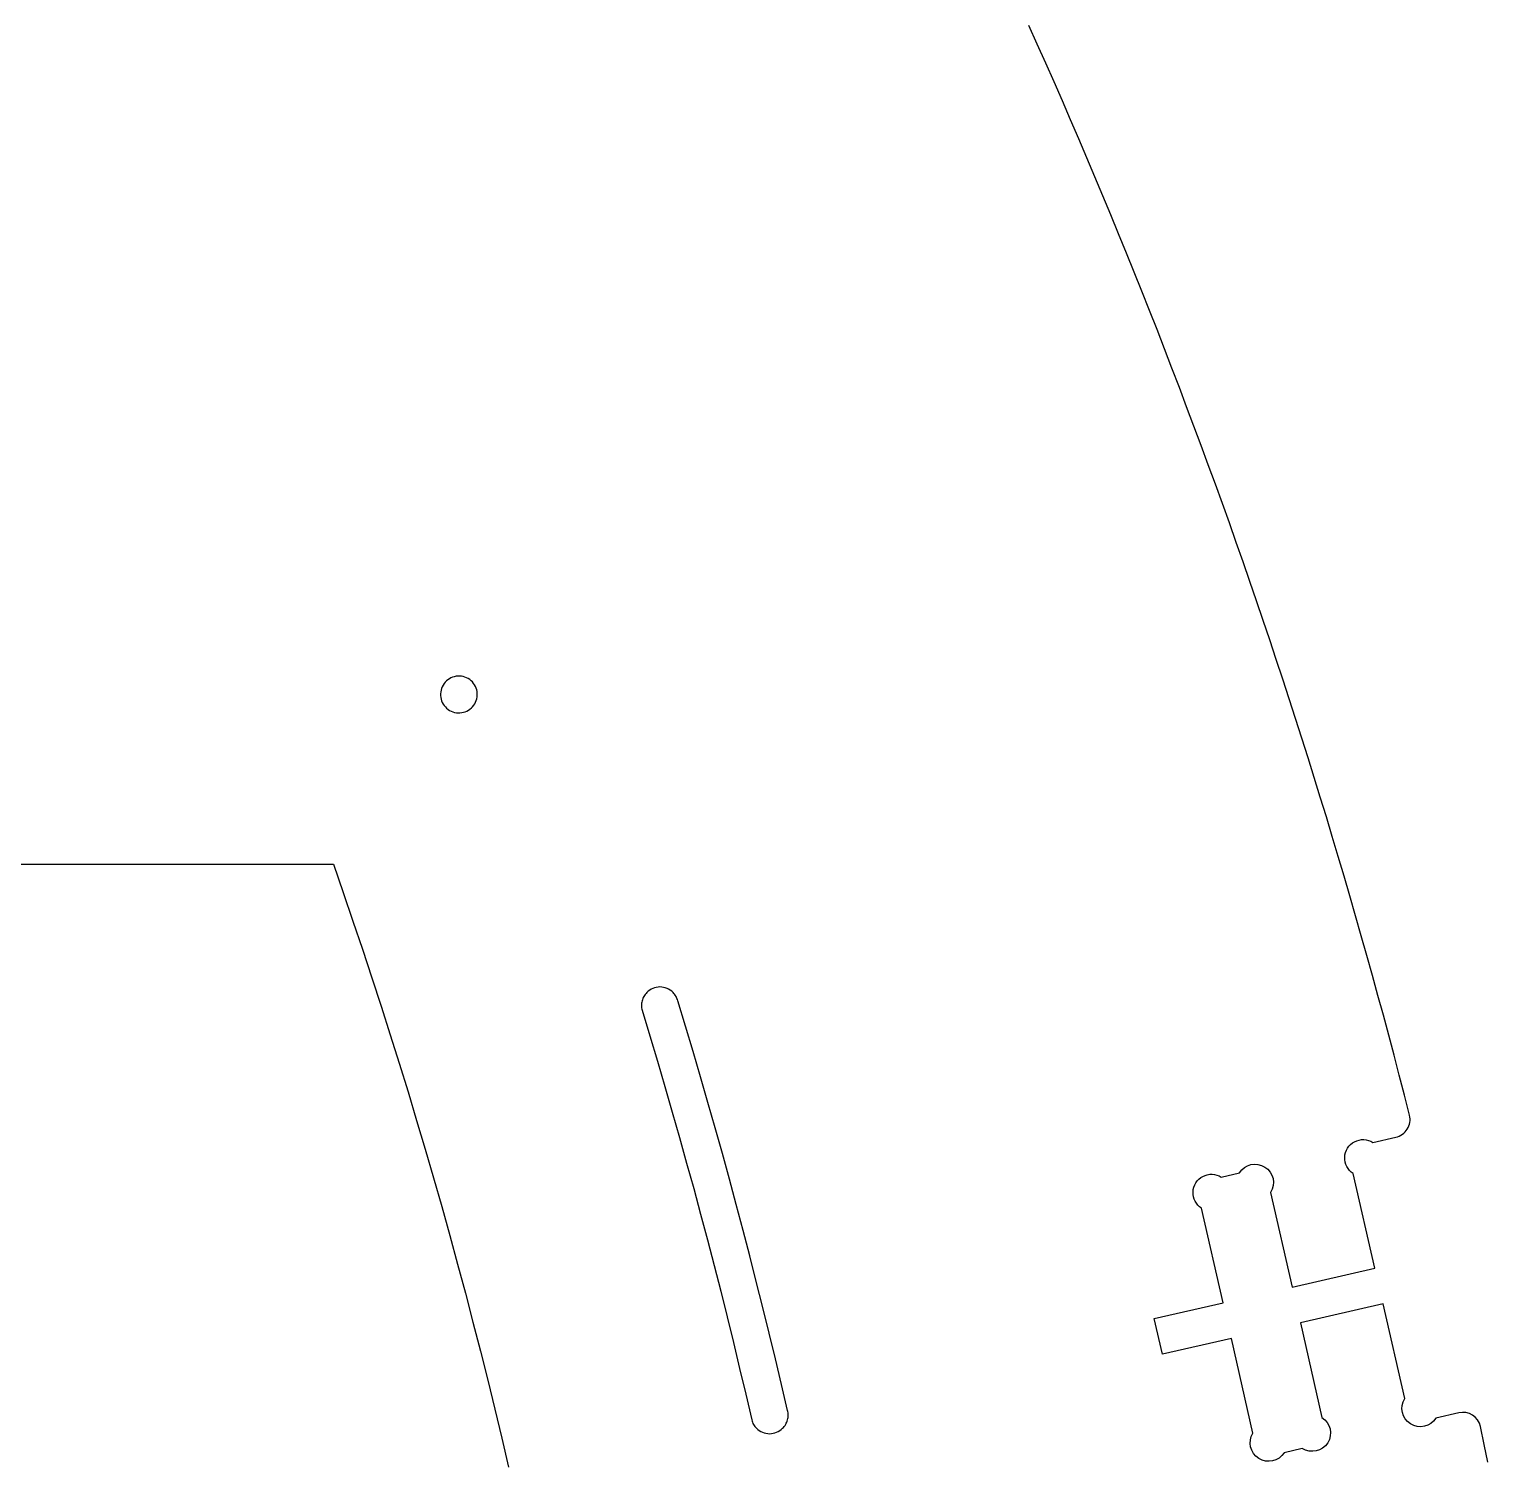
# Model space of a CAD drawing. Extents: x 2 to 157, y -41 to 47.
# Drawn here: x 83.09 to 93.41, y 9.67 to 19.8 of the extents above; entities that cross this region are included whole.
import ezdxf

# ---------------------------------------------------------------- set-up
doc = ezdxf.new("R2010")
doc.units = 0
doc.layers.add('CENTER_DOOR_OPTION', color=30, linetype='CONTINUOUS')
doc.layers.add('SOLID_ENDWALL', color=18, linetype='CONTINUOUS')

msp = doc.modelspace()

# ---------------------------------------------------------------- linework, layer by layer
at = {"layer": 'CENTER_DOOR_OPTION'}
msp.add_lwpolyline([(93.408, 9.665), (93.383, 9.791), (93.357, 9.917, 0.414211), (93.202, 10.014), (93.04, 9.977, -1), (92.82, 10.115), (92.667, 10.784), (92.082, 10.651), (92.235, 9.982, -1), (92.096, 9.762), (91.967, 9.732, -1), (91.747, 9.871), (91.595, 10.539), (91.107, 10.428), (91.049, 10.682), (91.537, 10.793), (91.384, 11.462, -1), (91.522, 11.682), (91.651, 11.712, -1), (91.872, 11.573), (92.024, 10.904), (92.609, 11.038), (92.456, 11.707, -1), (92.595, 11.927), (92.757, 11.964, 0.414214), (92.855, 12.119), (92.818, 12.261), (92.782, 12.403), (92.745, 12.544), (92.707, 12.685), (92.669, 12.826), (92.631, 12.967), (92.592, 13.108), (92.553, 13.249), (92.513, 13.389), (92.473, 13.529), (92.433, 13.67), (92.392, 13.81), (92.35, 13.95), (92.308, 14.09), (92.266, 14.23), (92.223, 14.369), (92.18, 14.509), (92.137, 14.648), (92.093, 14.787), (92.048, 14.926), (92.003, 15.065), (91.958, 15.204), (91.912, 15.342), (91.866, 15.481), (91.819, 15.619), (91.772, 15.757), (91.725, 15.895), (91.677, 16.033), (91.629, 16.171), (91.58, 16.309), (91.531, 16.446), (91.481, 16.583), (91.431, 16.72), (91.381, 16.857), (91.33, 16.994), (91.278, 17.131), (91.227, 17.267), (91.174, 17.403), (91.122, 17.54), (91.069, 17.676), (91.015, 17.811), (90.961, 17.947), (90.907, 18.083), (90.852, 18.218), (90.797, 18.353), (90.742, 18.488), (90.686, 18.623), (90.629, 18.757), (90.572, 18.892), (90.515, 19.026), (90.457, 19.16), (90.399, 19.294), (90.341, 19.428), (90.282, 19.562), (90.222, 19.695), (90.163, 19.828)], format="xyb", dxfattribs=at)
msp.add_lwpolyline([(93.408, 9.665), (93.383, 9.791), (93.357, 9.917, 0.414211), (93.202, 10.014), (93.04, 9.977, -1), (92.82, 10.115), (92.667, 10.784), (92.082, 10.651), (92.235, 9.982, -1), (92.096, 9.762), (91.967, 9.732, -1), (91.747, 9.871), (91.595, 10.539), (91.107, 10.428), (91.049, 10.682), (91.537, 10.793), (91.384, 11.462, -1), (91.522, 11.682), (91.651, 11.712, -1), (91.872, 11.573), (92.024, 10.904), (92.609, 11.038), (92.456, 11.707, -1), (92.595, 11.927), (92.757, 11.964, 0.414214), (92.855, 12.119), (92.818, 12.261), (92.782, 12.403), (92.745, 12.544), (92.707, 12.685), (92.669, 12.826), (92.631, 12.967), (92.592, 13.108), (92.553, 13.249), (92.513, 13.389), (92.473, 13.529), (92.433, 13.67), (92.392, 13.81), (92.35, 13.95), (92.308, 14.09), (92.266, 14.23), (92.223, 14.369), (92.18, 14.509), (92.137, 14.648), (92.093, 14.787), (92.048, 14.926), (92.003, 15.065), (91.958, 15.204), (91.912, 15.342), (91.866, 15.481), (91.819, 15.619), (91.772, 15.757), (91.725, 15.895), (91.677, 16.033), (91.629, 16.171), (91.58, 16.309), (91.531, 16.446), (91.481, 16.583), (91.431, 16.72), (91.381, 16.857), (91.33, 16.994), (91.278, 17.131), (91.227, 17.267), (91.174, 17.403), (91.122, 17.54), (91.069, 17.676), (91.015, 17.811), (90.961, 17.947), (90.907, 18.083), (90.852, 18.218), (90.797, 18.353), (90.742, 18.488), (90.686, 18.623), (90.629, 18.757), (90.572, 18.892), (90.515, 19.026), (90.457, 19.16), (90.399, 19.294), (90.341, 19.428), (90.282, 19.562), (90.222, 19.695), (90.163, 19.828)], format="xyb", dxfattribs=at)
for points in [[(86.218, 15.193, 0.414214), (86.035, 15.182, 0.414214), (86.045, 14.998, 0.414214), (86.229, 15.009, 0.414214)], [(88.203, 9.964), (88.205, 9.955), (88.207, 9.947), (88.211, 9.939), (88.215, 9.932), (88.219, 9.925), (88.224, 9.918), (88.23, 9.912), (88.236, 9.905, 0.414214), (88.421, 9.905), (88.428, 9.911), (88.433, 9.918), (88.438, 9.925), (88.443, 9.933), (88.447, 9.941), (88.45, 9.948), (88.453, 9.956), (88.456, 9.965), (88.457, 9.973), (88.459, 9.981), (88.459, 9.989), (88.46, 9.998), (88.459, 10.006), (88.459, 10.015), (88.457, 10.023), (88.455, 10.031), (88.413, 10.214), (88.37, 10.396), (88.326, 10.578), (88.281, 10.76), (88.235, 10.942), (88.189, 11.124), (88.142, 11.305), (88.093, 11.487), (88.045, 11.668), (87.995, 11.849), (87.944, 12.029), (87.893, 12.21), (87.841, 12.39), (87.788, 12.57), (87.734, 12.75), (87.68, 12.929), (87.677, 12.937), (87.674, 12.945), (87.671, 12.953), (87.667, 12.96), (87.662, 12.968), (87.657, 12.975), (87.652, 12.981), (87.646, 12.988, 0.414214), (87.461, 12.988), (87.455, 12.981), (87.449, 12.974), (87.444, 12.967), (87.439, 12.96), (87.435, 12.952), (87.432, 12.944), (87.429, 12.936), (87.427, 12.928), (87.425, 12.92), (87.424, 12.912), (87.423, 12.903), (87.423, 12.895), (87.423, 12.886), (87.424, 12.878), (87.425, 12.87), (87.427, 12.862), (87.482, 12.682), (87.535, 12.502), (87.588, 12.322), (87.64, 12.142), (87.692, 11.961), (87.742, 11.781), (87.792, 11.6), (87.841, 11.419), (87.889, 11.238), (87.936, 11.056), (87.983, 10.875), (88.028, 10.693), (88.073, 10.511), (88.117, 10.328), (88.16, 10.146)]]:
    msp.add_lwpolyline(points, format="xyb", close=True, dxfattribs=at)
msp.add_lwpolyline([(9.463, 13.894), (85.244, 13.894), (85.313, 13.694), (85.382, 13.493), (85.45, 13.293), (85.516, 13.092), (85.582, 12.89), (85.646, 12.689), (85.71, 12.487), (85.772, 12.285), (85.833, 12.082), (85.893, 11.879), (85.952, 11.676), (86.01, 11.473), (86.067, 11.269), (86.123, 11.065), (86.178, 10.861), (86.231, 10.656), (86.284, 10.451), (86.336, 10.246), (86.386, 10.041), (86.435, 9.836), (86.483, 9.63)], dxfattribs=at)
msp.add_lwpolyline([(9.463, 13.894), (85.244, 13.894), (85.313, 13.694), (85.382, 13.493), (85.45, 13.293), (85.516, 13.092), (85.582, 12.89), (85.646, 12.689), (85.71, 12.487), (85.772, 12.285), (85.833, 12.082), (85.893, 11.879), (85.952, 11.676), (86.01, 11.473), (86.067, 11.269), (86.123, 11.065), (86.178, 10.861), (86.231, 10.656), (86.284, 10.451), (86.336, 10.246), (86.386, 10.041), (86.435, 9.836), (86.483, 9.63)], dxfattribs=at)
at = {"layer": 'SOLID_ENDWALL'}
msp.add_lwpolyline([(93.408, 9.665), (93.383, 9.791), (93.357, 9.917, 0.414211), (93.202, 10.014), (93.04, 9.977, -1), (92.82, 10.115), (92.667, 10.784), (92.082, 10.651), (92.235, 9.982, -1), (92.096, 9.762), (91.967, 9.732, -1), (91.747, 9.871), (91.595, 10.539), (91.107, 10.428), (91.049, 10.682), (91.537, 10.793), (91.384, 11.462, -1), (91.522, 11.682), (91.651, 11.712, -1), (91.872, 11.573), (92.024, 10.904), (92.609, 11.038), (92.456, 11.707, -1), (92.595, 11.927), (92.757, 11.964, 0.414214), (92.855, 12.119), (92.818, 12.261), (92.782, 12.403), (92.745, 12.544), (92.707, 12.685), (92.669, 12.826), (92.631, 12.967), (92.592, 13.108), (92.553, 13.249), (92.513, 13.389), (92.473, 13.529), (92.433, 13.67), (92.392, 13.81), (92.35, 13.95), (92.308, 14.09), (92.266, 14.23), (92.223, 14.369), (92.18, 14.509), (92.137, 14.648), (92.093, 14.787), (92.048, 14.926), (92.003, 15.065), (91.958, 15.204), (91.912, 15.342), (91.866, 15.481), (91.819, 15.619), (91.772, 15.757), (91.725, 15.895), (91.677, 16.033), (91.629, 16.171), (91.58, 16.309), (91.531, 16.446), (91.481, 16.583), (91.431, 16.72), (91.381, 16.857), (91.33, 16.994), (91.278, 17.131), (91.227, 17.267), (91.174, 17.403), (91.122, 17.54), (91.069, 17.676), (91.015, 17.811), (90.961, 17.947), (90.907, 18.083), (90.852, 18.218), (90.797, 18.353), (90.742, 18.488), (90.686, 18.623), (90.629, 18.757), (90.572, 18.892), (90.515, 19.026), (90.457, 19.16), (90.399, 19.294), (90.341, 19.428), (90.282, 19.562), (90.222, 19.695), (90.163, 19.828)], format="xyb", dxfattribs=at)
msp.add_lwpolyline([(88.203, 9.964), (88.205, 9.955), (88.207, 9.947), (88.211, 9.939), (88.215, 9.932), (88.219, 9.925), (88.224, 9.918), (88.23, 9.912), (88.236, 9.905, 0.414214), (88.421, 9.905), (88.428, 9.911), (88.433, 9.918), (88.438, 9.925), (88.443, 9.933), (88.447, 9.941), (88.45, 9.948), (88.453, 9.956), (88.456, 9.965), (88.457, 9.973), (88.459, 9.981), (88.459, 9.989), (88.46, 9.998), (88.459, 10.006), (88.459, 10.015), (88.457, 10.023), (88.455, 10.031), (88.413, 10.214), (88.37, 10.396), (88.326, 10.578), (88.281, 10.76), (88.235, 10.942), (88.189, 11.124), (88.142, 11.305), (88.093, 11.487), (88.045, 11.668), (87.995, 11.849), (87.944, 12.029), (87.893, 12.21), (87.841, 12.39), (87.788, 12.57), (87.734, 12.75), (87.68, 12.929), (87.677, 12.937), (87.674, 12.945), (87.671, 12.953), (87.667, 12.96), (87.662, 12.968), (87.657, 12.975), (87.652, 12.981), (87.646, 12.988, 0.414214), (87.461, 12.988), (87.455, 12.981), (87.449, 12.974), (87.444, 12.967), (87.439, 12.96), (87.435, 12.952), (87.432, 12.944), (87.429, 12.936), (87.427, 12.928), (87.425, 12.92), (87.424, 12.912), (87.423, 12.903), (87.423, 12.895), (87.423, 12.886), (87.424, 12.878), (87.425, 12.87), (87.427, 12.862), (87.482, 12.682), (87.535, 12.502), (87.588, 12.322), (87.64, 12.142), (87.692, 11.961), (87.742, 11.781), (87.792, 11.6), (87.841, 11.419), (87.889, 11.238), (87.936, 11.056), (87.983, 10.875), (88.028, 10.693), (88.073, 10.511), (88.117, 10.328), (88.16, 10.146)], format="xyb", close=True, dxfattribs=at)

doc.saveas('drawing.dxf')
